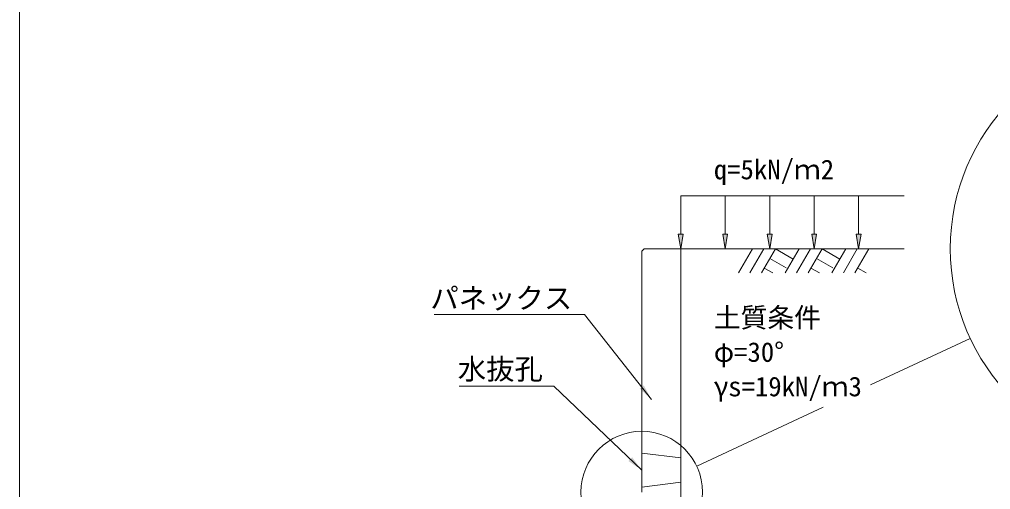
# Model space of a CAD drawing. Units: millimetres at full size, sheet at 1:20; details may follow other scales. Extents: x -5417 to 12733, y 2858 to 10283.
# Drawn here: x -4917 to -2922, y 7608 to 8574 of the extents above; entities that cross this region are included whole.
import ezdxf
from ezdxf.enums import TextEntityAlignment as Align

# ---------------------------------------------------------------- set-up
doc = ezdxf.new("R2010")
doc.units = ezdxf.units.MM
doc.header["$LTSCALE"] = 20
doc.linetypes.add('DASHED', pattern=[7.5, 6, -1.5])
for name, color, linetype, lineweight in [('0_2', 7, 'Continuous', 13), ('図枠', 7, 'Continuous', 5), ('寸法線', 7, 'Continuous', 9), ('引出線', 4, 'Continuous', 9), ('本体', 2, 'Continuous', 20), ('ﾊｯﾁﾝｸﾞ', 7, 'Continuous', 5)]:
    doc.layers.add(name, color=color, linetype=linetype, lineweight=lineweight)
doc.styles.add('ＭＳ ゴシック', font='')
doc.styles.get('ＭＳ ゴシック').set_extended_font_data('MS Gothic')

# ---------------------------------------------------------------- blocks, each defined once
blk = doc.blocks.new('filled_arrow')
at = {"color": 0, "linetype": 'Continuous', "lineweight": -2}
blk.add_solid([(7.5, 1.25), (0, 0), (7.5, -1.25)], dxfattribs=at)

msp = doc.modelspace()

# ---------------------------------------------------------------- hatches: boundary and pattern name
at = {"layer": '寸法線'}
for points in [[(-3553.22, 8132.72), (-3558.22, 8102.72), (-3563.22, 8132.72)], [(-3461.81, 8132.72), (-3466.81, 8102.72), (-3471.81, 8132.72)], [(-3370.39, 8132.72), (-3375.39, 8102.72), (-3380.39, 8132.72)], [(-3278.98, 8132.72), (-3283.98, 8102.72), (-3288.98, 8132.72)], [(-3187.57, 8132.72), (-3192.57, 8102.72), (-3197.57, 8132.72)]]:
    msp.add_hatch(color=256, dxfattribs=at).paths.add_polyline_path(points)

# ---------------------------------------------------------------- linework, layer by layer
at = {"layer": '0_2', "lineweight": 20}
msp.add_line((-3558.22, 8102.72), (-3099.23, 8102.72), dxfattribs=at)
at = {"layer": '0_2', "lineweight": 9}
for p, q in [((-3168.12, 7822.76), (-2963.42, 7918.58)), ((-3525.19, 7655.62), (-3265.32, 7777.27))]:
    msp.add_line(p, q, dxfattribs=at)
msp.add_circle((-2570.03, 8102.72), 434.36, dxfattribs=at)
at = {"layer": '図枠', "lineweight": 13}
msp.add_line((-4916.73, 3108.31), (-4916.73, 10033.31), dxfattribs=at)
at = {"layer": '寸法線'}
for p, q in [((-3099.23, 8211.27), (-3558.22, 8211.27)), ((-3558.22, 8132.72), (-3558.22, 8211.27)), ((-3466.81, 8132.72), (-3466.81, 8211.27)), ((-3375.39, 8132.72), (-3375.39, 8211.27)), ((-3283.98, 8132.72), (-3283.98, 8211.27)), ((-3192.57, 8132.72), (-3192.57, 8211.27))]:
    msp.add_line(p, q, dxfattribs=at)
for points in [[(-3553.22, 8132.72), (-3558.22, 8102.72), (-3563.22, 8132.72)], [(-3461.81, 8132.72), (-3466.81, 8102.72), (-3471.81, 8132.72)], [(-3370.39, 8132.72), (-3375.39, 8102.72), (-3380.39, 8132.72)], [(-3278.98, 8132.72), (-3283.98, 8102.72), (-3288.98, 8132.72)], [(-3187.57, 8132.72), (-3192.57, 8102.72), (-3197.57, 8132.72)]]:
    msp.add_lwpolyline(points, close=True, dxfattribs=at)
msp.add_circle((-3638.22, 7602.72), 124.8, dxfattribs=at)
at = {"layer": '引出線'}
for points in [[(-3618.22, 7793.14), (-3756.1, 7967.42), (-4064.35, 7967.42)], [(-3638.22, 7647.72), (-3819, 7820.49), (-4013.5, 7820.49)]]:
    msp.add_lwpolyline(points, dxfattribs=at)
at = {"layer": '本体'}
for p, q in [((-3638.22, 8097.72), (-3633.22, 8102.72)), ((-3558.22, 8102.72), (-3633.22, 8102.72)), ((-3558.22, 8102.72), (-3558.22, 6972.72)), ((-3638.22, 8097.72), (-3638.22, 7602.72))]:
    msp.add_line(p, q, dxfattribs=at)
at = {"layer": '本体', "linetype": 'DASHED', "lineweight": 9}
for p, q in [((-3638.22, 7682.72), (-3558.22, 7672.72)), ((-3638.22, 7612.72), (-3558.22, 7622.72))]:
    msp.add_line(p, q, dxfattribs=at)
at = {"layer": 'ﾊｯﾁﾝｸﾞ', "lineweight": 9}
for p, q in [((-3410.96, 8102.72), (-3439.6, 8053.1)), ((-3387.33, 8102.72), (-3415.98, 8053.1)), ((-3363.71, 8102.72), (-3392.36, 8053.1)), ((-3363.71, 8102.72), (-3327.14, 8081.61)), ((-3314.96, 8102.72), (-3343.6, 8053.1)), ((-3291.33, 8102.72), (-3319.98, 8053.1)), ((-3267.71, 8102.72), (-3296.36, 8053.1)), ((-3267.71, 8102.72), (-3231.15, 8081.61)), ((-3218.96, 8102.72), (-3247.61, 8053.1)), ((-3195.34, 8102.72), (-3223.98, 8053.1)), ((-3171.71, 8102.72), (-3200.36, 8053.1)), ((-3375.13, 8082.94), (-3341.72, 8063.64)), ((-3279.14, 8082.94), (-3245.72, 8063.64)), ((-3386.56, 8063.15), (-3369.14, 8053.1)), ((-3290.56, 8063.15), (-3273.14, 8053.1)), ((-3194.56, 8063.15), (-3177.14, 8053.1))]:
    msp.add_line(p, q, dxfattribs=at)

# ---------------------------------------------------------------- block references
at = {"layer": '引出線', "xscale": 4.33, "yscale": 4.33}
for p, rotation in [((-3618.22, 7793.14), 128.3), ((-3638.22, 7647.72), 136.3)]:
    msp.add_blockref('filled_arrow', p, dxfattribs=dict(at, rotation=rotation))

# ---------------------------------------------------------------- texts
at = {"layer": '寸法線', "style": 'ＭＳ ゴシック'}
msp.add_text('q=5kN/ｍ2', height=40.35, dxfattribs=at).set_placement((-3490.2, 8233.45), align=Align.BOTTOM_LEFT)
for s, p in [('土質条件', (-3490.2, 7981.48)), ('φ=30°', (-3490.2, 7910.65)), ('γs=19kN/ｍ3', (-3490.2, 7839.81))]:
    msp.add_text(s, height=40.35, dxfattribs=at).set_placement(p, align=Align.TOP_LEFT)
at = {"layer": '引出線', "style": 'ＭＳ ゴシック'}
msp.add_text('パネックス', height=42.72, dxfattribs=at).set_placement((-3781.1, 8022.57), align=Align.TOP_RIGHT)
msp.add_text('水抜孔', height=42.72, dxfattribs=at).set_placement((-3928.75, 7876.78), align=Align.TOP_CENTER)

doc.saveas('drawing.dxf')
